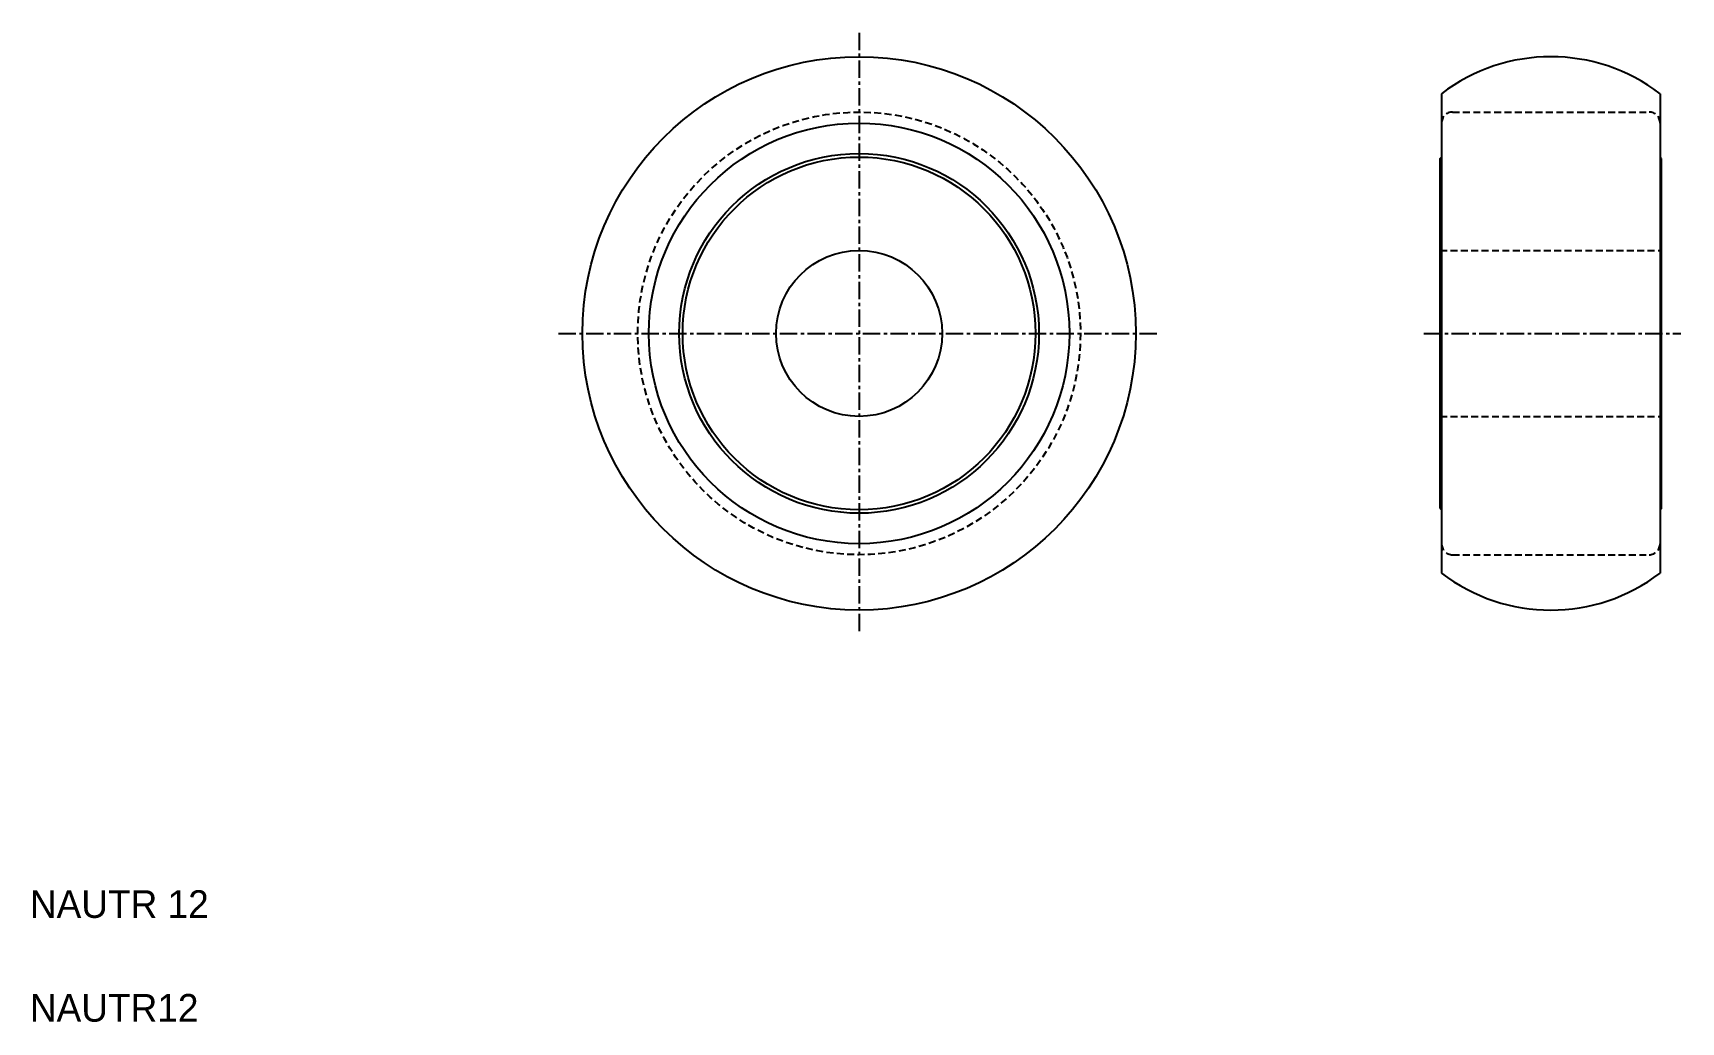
# Model space of a CAD drawing. Extents: x 10 to 129, y 10 to 82.
import ezdxf

# ---------------------------------------------------------------- set-up
doc = ezdxf.new("R2010")
doc.units = 0
doc.linetypes.add('CENTER', pattern=[2, 1.25, -0.25, 0.25, -0.25])
doc.linetypes.add('DASHED', pattern=[0.75, 0.5, -0.25])
doc.layers.get('0').update_dxf_attribs({"linetype": 'CONTINUOUS'})
doc.layers.add('CENTER', color=1, linetype='CENTER')

msp = doc.modelspace()

# ---------------------------------------------------------------- linework, layer by layer
at = {"color": 7, "linetype": 'CONTINUOUS'}
for p, q in [((112.1, 77.32), (112.1, 42.68)), ((127.9, 77.32), (127.9, 42.68)), ((112, 72.65), (112.1, 72.75)), ((128, 72.65), (127.9, 72.75)), ((112, 47.35), (112, 72.65)), ((128, 47.35), (128, 72.65)), ((112.1, 60), (112.1, 60)), ((127.9, 60), (127.9, 60)), ((112, 47.35), (112.1, 47.25)), ((128, 47.35), (127.9, 47.25))]:
    msp.add_line(p, q, dxfattribs=at)
at = {"color": 3, "linetype": 'DASHED'}
for p, q in [((112.9, 76), (127.1, 76)), ((112, 66), (128, 66)), ((112, 54), (128, 54)), ((112.9, 44), (127.1, 44))]:
    msp.add_line(p, q, dxfattribs=at)
at = {"color": 7, "linetype": 'CONTINUOUS'}
for radius in [20, 15.2, 13, 12.75, 6]:
    msp.add_circle((70, 60), radius, dxfattribs=at)
at = {"color": 3, "linetype": 'DASHED'}
msp.add_circle((70, 60), 16, dxfattribs=at)
at = {"color": 7, "linetype": 'CONTINUOUS'}
for centre, start, end in [((120, 67), 52.5772, 127.4228), ((120, 53), 232.5772, 307.4228)]:
    msp.add_arc(centre, 13, start, end, dxfattribs=at)
at = {"color": 3, "linetype": 'DASHED'}
for centre, start, end in [((112.9, 75.2), 90, 180), ((127.1, 75.2), 0, 90), ((112.9, 44.8), 180, 270), ((127.1, 44.8), 270, 0)]:
    msp.add_arc(centre, 0.8, start, end, dxfattribs=at)
at = {"layer": 'CENTER', "color": 1, "linetype": 'CENTER'}
for p, q in [((70, 81.72), (70, 38.28)), ((48.28, 60), (91.72, 60)), ((110.83, 60), (129.41, 60))]:
    msp.add_line(p, q, dxfattribs=at)

# ---------------------------------------------------------------- texts
at = {"color": 7, "linetype": 'CONTINUOUS'}
for s, p in [('NAUTR 12', (10.06, 17.75)), ('NAUTR12', (10.06, 10.25))]:
    msp.add_text(s, height=2, dxfattribs=at).set_placement(p)

doc.saveas('drawing.dxf')
